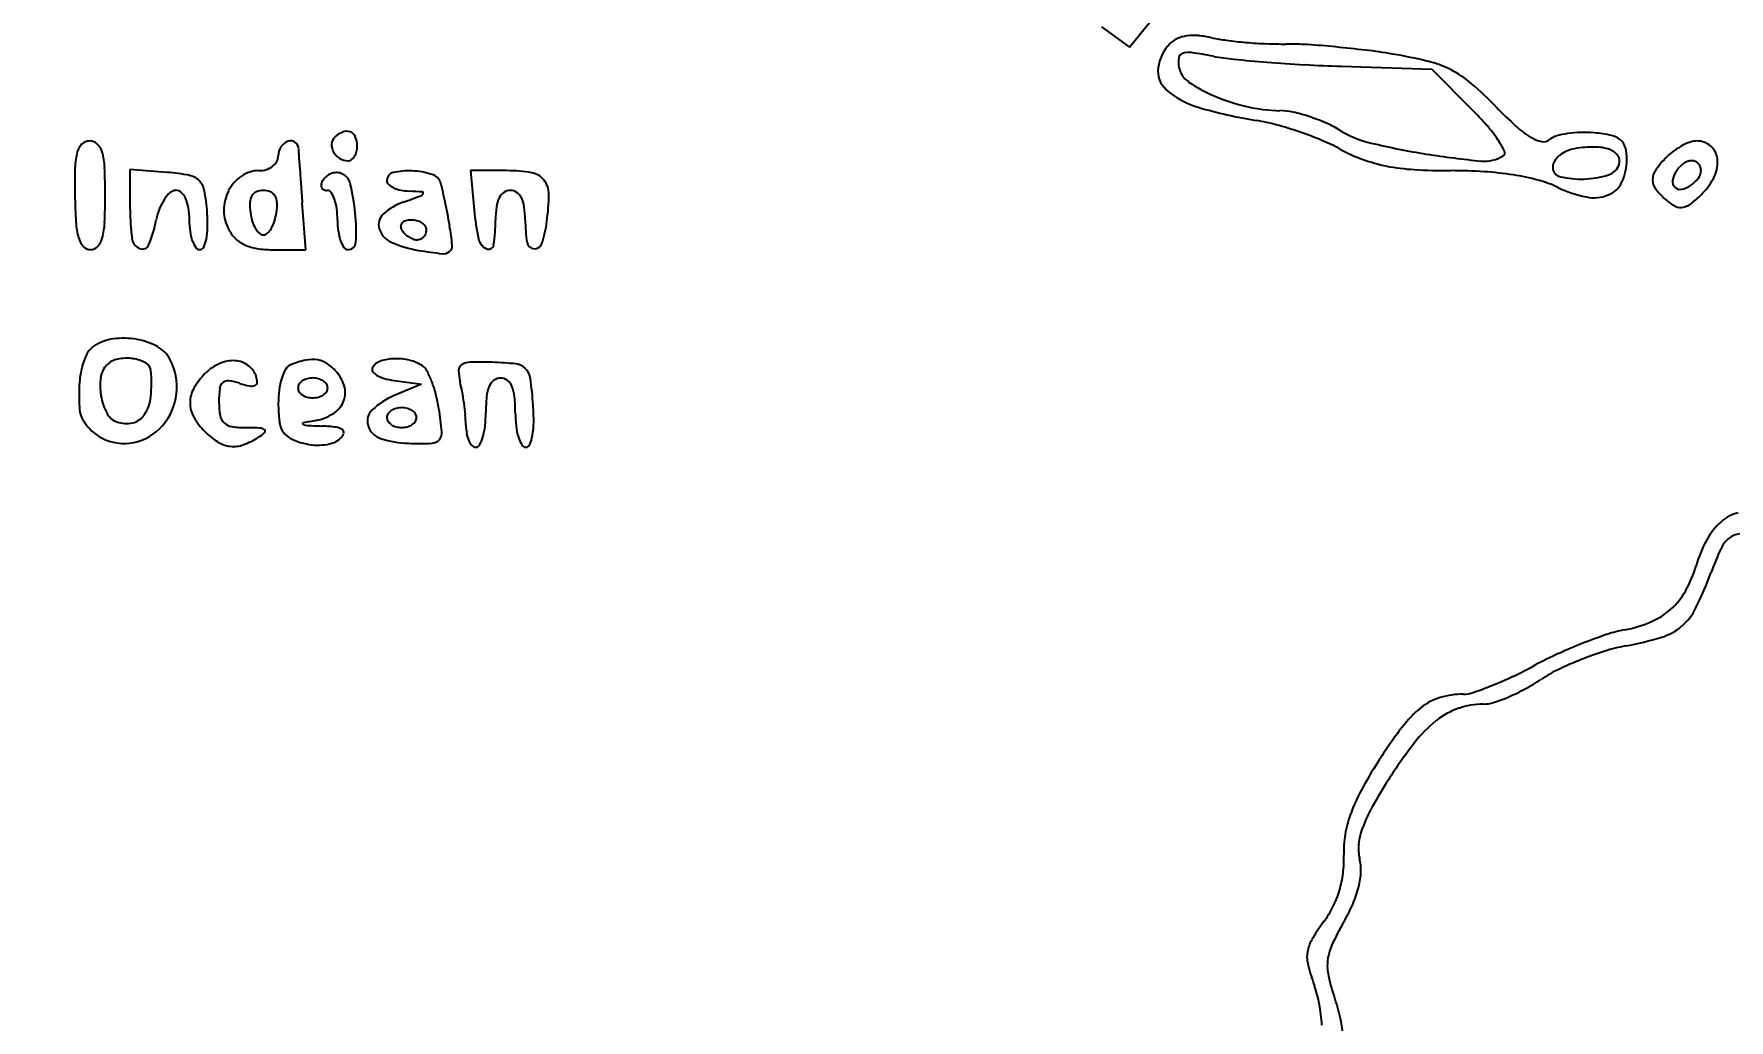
# Model space of a CAD drawing. Header units: millimetres. Extents: x 56222 to 3066687, y -650199 to -121287.
# Drawn here: x 135245.8 to 135257.06, y -182859.39 to -182852.84 of the extents above; entities that cross this region are included whole.
import ezdxf
from ezdxf import colors
from ezdxf.entities.mleader import LeaderData, LeaderLine
from ezdxf.math import Vec2, Vec3

# ---------------------------------------------------------------- set-up
doc = ezdxf.new("R2010")
doc.units = ezdxf.units.MM
doc.header["$MEASUREMENT"] = 0
doc.layers.add('Text', color=7, linetype='Continuous', lineweight=15)
doc.styles.add('style4', font='ARIALN.TTF')

msp = doc.modelspace()

# ---------------------------------------------------------------- linework, layer by layer
for p, q in [((135252.892, -182852.795), (135253.078, -182852.931)), ((135253.078, -182852.931), (135253.211, -182852.767)), ((135254.486, -182853.058), (135255.085, -182853.078)), ((135255.085, -182853.078), (135255.353, -182853.347)), ((135246.686, -182853.763), (135246.44, -182853.743)), ((135246.44, -182853.743), (135246.44, -182854.009)), ((135248.943, -182853.751), (135248.701, -182853.751)), ((135248.701, -182853.751), (135248.726, -182854.013)), ((135247.607, -182854.276), (135247.584, -182853.964)), ((135247.387, -182854.276), (135247.607, -182854.276)), ((135248.376, -182855.169), (135248.191, -182855.247)), ((135248.194, -182855.144), (135248.376, -182855.169))]:
    msp.add_line(p, q)
for centre, radius, start, end in [((135253.548, -182853.105), 0.283, 135.4038, 172.4687), ((135253.451, -182853.01), 0.147, 112.8172, 135.4038), ((135253.493, -182853.111), 0.257, 97.9143, 112.8172), ((135253.507, -182853.213), 0.36, 85.4581, 97.9143), ((135253.486, -182853.484), 0.631, 77.2846, 85.4582), ((135253.85, -182851.867), 1.026, 257.2846, 262.7399), ((135254.124, -182849.724), 3.187, 262.7399, 265.0834), ((135254.146, -182849.463), 3.449, 265.0835, 267.3961), ((135254.1, -182850.482), 2.428, 267.3961, 270.4044), ((135254.131, -182854.949), 2.039, 86.4078, 90.4044), ((135253.876, -182859.017), 6.115, 84.6454, 86.4078), ((135253.833, -182859.47), 6.569, 82.9037, 84.6454), ((135253.579, -182853.029), 0.177, 171.1327, 191.0031), ((135253.44, -182853.007), 0.0365, 107.3238, 171.1326), ((135253.47, -182853.105), 0.139, 81.9895, 107.3237), ((135253.027, -182856.251), 3.316, 79.4536, 81.9894), ((135253.936, -182851.373), 1.646, 259.4535, 264.2324), ((135254.77, -182843.111), 9.95, 264.2324, 265.4956), ((135254.867, -182841.877), 11.188, 265.4955, 266.7753), ((135254.092, -182857.394), 4.478, 80.5824, 82.9037), ((135254.319, -182856.022), 3.087, 76.1322, 80.5824), ((135254.888, -182853.719), 0.715, 62.946, 76.1322), ((135253.429, -182853.09), 0.163, 172.4687, 228.3284), ((135253.554, -182853.034), 0.152, 191.0031, 235.6579), ((135254.849, -182842.21), 10.854, 266.7753, 268.0844), ((135254.906, -182853.684), 0.676, 49.2748, 62.946), ((135253.688, -182852.798), 0.554, 228.3283, 253.8647), ((135254.04, -182852.323), 1.014, 235.658, 246.6883), ((135254.135, -182852.103), 1.253, 246.6882, 257.1356), ((135253.666, -182855.124), 2.576, 44.2192, 49.2749), ((135254.476, -182850.074), 3.39, 253.8646, 260.5533), ((135254.106, -182852.231), 1.122, 257.1356, 268.4879), ((135254.064, -182853.812), 0.46, 77.5362, 88.4879), ((135253.918, -182854.471), 1.135, 71.9581, 77.5363), ((135253.914, -182854.785), 2.034, 40.9336, 45), ((135257.833, -182851.069), 3.239, 224.2192, 227.4949), ((135247.878, -182853.556), 0.0669, 69.5373, 113.3208), ((135247.88, -182853.551), 0.0622, 23.6645, 69.5374), ((135253.706, -182854.705), 1.305, 74.6161, 80.5532), ((135253.369, -182855.929), 2.575, 71.0455, 74.6161), ((135253.897, -182854.538), 1.205, 66.4723, 71.9581), ((135254.063, -182854.156), 0.789, 58.9355, 66.4722), ((135254.859, -182852.835), 0.754, 238.9355, 256.4615), ((135254.718, -182854.088), 0.971, 33.8629, 40.9337), ((135256.073, -182852.99), 0.634, 227.4949, 238.4699), ((135246.199, -182853.656), 0.113, 133.2496, 164.7443), ((135246.172, -182853.628), 0.0737, 90.0074, 133.2496), ((135246.172, -182853.627), 0.0735, 46.5267, 90.0072), ((135246.142, -182853.66), 0.118, 16.0856, 46.5267), ((135247.533, -182853.652), 0.108, 146.5985, 180), ((135247.523, -182853.646), 0.0961, 110.1451, 146.5985), ((135247.507, -182853.603), 0.0501, 55.0314, 110.1451), ((135247.504, -182853.606), 0.0547, 3.3943, 55.0315), ((135250.669, -182853.419), 3.116, 183.3944, 183.9965), ((135247.845, -182853.577), 0.0656, 135, 178.2804), ((135247.878, -182853.578), 0.0993, 178.2803, 210.0421), ((135247.92, -182853.652), 0.172, 113.3209, 135), ((135247.798, -182853.587), 0.151, 0, 23.6644), ((135247.793, -182853.587), 0.156, 346.0714, 0), ((135253.37, -182855.926), 2.572, 67.4738, 71.0455), ((135253.862, -182854.74), 1.288, 61.482, 67.4738), ((135255.789, -182848.972), 4.727, 256.4615, 260.9729), ((135254.992, -182853.904), 0.641, 26.0576, 33.8628), ((135255.859, -182853.338), 0.224, 238.4699, 258.3435), ((135255.826, -182853.497), 0.0625, 258.3436, 309.6902), ((135255.946, -182853.641), 0.125, 106.0861, 129.6902), ((135256.073, -182854.08), 0.582, 98.5632, 106.0861), ((135256.074, -182853.841), 0.239, 99.1923, 113.2997), ((135256.091, -182854.204), 0.707, 91.4173, 98.5632), ((135256.17, -182854.433), 0.839, 90.1505, 99.1923), ((135256.092, -182854.237), 0.74, 84.5171, 91.4173), ((135256.062, -182854.554), 1.059, 78.2296, 84.517), ((135256.168, -182853.887), 0.293, 70.3066, 90.1504), ((135256.248, -182853.658), 0.143, 50.7446, 78.2296), ((135256.28, -182853.619), 0.0926, 14.0482, 50.7447), ((135256.043, -182853.678), 0.337, 360, 14.0482), ((135256.954, -182853.981), 0.446, 117.4016, 125.6043), ((135256.928, -182853.931), 0.391, 108.8148, 117.4017), ((135256.846, -182853.691), 0.137, 90, 108.8148), ((135256.846, -182853.693), 0.139, 49.3698, 90), ((135256.853, -182853.686), 0.129, 6.418, 49.3698), ((135246.509, -182853.741), 0.434, 164.7444, 178.3092), ((135245.831, -182853.75), 0.442, 2.6589, 16.0855), ((135247.322, -182853.637), 0.107, 307.3591, 330.3544), ((135247.349, -182853.652), 0.0759, 330.3545, 360), ((135381.31, -182844.292), 134.076, 183.99645, 184.03655), ((135247.897, -182853.567), 0.121, 210.0422, 238.257), ((135247.888, -182853.582), 0.103, 238.2569, 270), ((135247.888, -182853.645), 0.0404, 270.0001, 305.65), ((135247.867, -182853.616), 0.0759, 305.65, 327.899), ((135247.838, -182853.598), 0.11, 327.899, 346.0715), ((135255.02, -182852.609), 1.138, 241.482, 249.8645), ((135254.974, -182852.734), 1.004, 249.8644, 259.0728), ((135255.988, -182847.722), 5.993, 260.9729, 264.508), ((135255.436, -182853.455), 0.233, 264.5079, 301.7175), ((135255.546, -182853.633), 0.0236, 301.7175, 26.0577), ((135255.963, -182853.727), 0.0747, 148.3234, 180), ((135256.027, -182853.766), 0.15, 129.5479, 148.3233), ((135256.058, -182853.803), 0.198, 113.2998, 129.5479), ((135256.226, -182853.676), 0.108, 286.7689, 341.8549), ((135256.23, -182853.715), 0.11, 34.5561, 70.3065), ((135256.267, -182853.689), 0.0653, 341.8549, 34.5561), ((135256.032, -182853.678), 0.348, 334.7604, 360), ((135257.167, -182854.177), 0.735, 135, 144.0629), ((135256.911, -182853.92), 0.372, 125.6044, 135), ((135256.875, -182853.863), 0.199, 126.5919, 147.0918), ((135256.811, -182853.777), 0.0918, 90, 126.5919), ((135256.811, -182853.746), 0.0612, 67.3759, 90), ((135256.81, -182853.747), 0.0622, 44.9999, 67.3759), ((135256.81, -182853.747), 0.0622, 22.6241, 45.0001), ((135256.765, -182853.696), 0.218, 335.2532, 6.4179), ((135250.231, -182853.85), 4.158, 178.3092, 180.887), ((135242.279, -182853.915), 3.997, 360, 2.6589), ((135246.554, -182855.369), 1.612, 79.9611, 85.2687), ((135246.813, -182853.903), 0.122, 45, 79.9611), ((135246.813, -182853.903), 0.122, 10.0389, 45), ((135247.327, -182854.001), 0.26, 124.4363, 153.1668), ((135247.296, -182853.955), 0.204, 90, 124.4363), ((135247.296, -182853.583), 0.168, 270, 287.1003), ((135247.306, -182853.616), 0.134, 287.1004, 307.3592), ((135357.847, -182845.947), 110.554, 184.03661, 184.09459), ((135247.801, -182853.862), 0.0932, 148.2825, 165.9721), ((135247.801, -182853.862), 0.0927, 127.8111, 148.2826), ((135247.815, -182853.879), 0.115, 110.3982, 127.8112), ((135247.814, -182853.878), 0.114, 92.8971, 110.3981), ((135247.813, -182853.853), 0.089, 71.8342, 92.8973), ((135247.811, -182853.859), 0.0948, 13.478, 71.8341), ((135248.2, -182853.816), 0.0536, 103.3423, 180), ((135248.181, -182853.816), 0.0352, 179.9999, 226.4225), ((135248.293, -182854.208), 0.456, 87.3711, 103.3424), ((135248.289, -182854.283), 0.531, 72.7852, 87.3711), ((135248.421, -182853.858), 0.0862, 16.9965, 72.7852), ((135248.943, -182854.731), 0.98, 80.3122, 90), ((135249.085, -182853.896), 0.133, 38.125, 80.3122), ((135249.071, -182853.907), 0.151, 359.4876, 38.125), ((135255.051, -182852.334), 1.412, 259.0728, 266.6214), ((135255.213, -182849.602), 4.149, 266.6214, 270), ((135255.213, -182857.218), 3.467, 86.3504, 90), ((135255.3, -182855.841), 2.087, 81.0135, 86.3504), ((135255.382, -182855.327), 1.567, 74.8752, 81.0135), ((135255.588, -182854.565), 0.778, 64.5051, 74.8752), ((135255.954, -182853.727), 0.0663, 180, 256.2932), ((135256.072, -182853.244), 0.563, 256.2932, 272.2148), ((135256.069, -182853.153), 0.654, 272.2147, 286.7689), ((135256.192, -182853.753), 0.172, 291.9983, 334.7603), ((135256.665, -182853.813), 0.115, 144.0629, 179.7835), ((135256.65, -182853.813), 0.1, 179.7835, 218.8998), ((135256.846, -182853.845), 0.165, 147.0919, 169.8979), ((135256.733, -182853.825), 0.0503, 169.8978, 225), ((135256.694, -182853.683), 0.199, 302.9082, 323.4081), ((135256.781, -182853.747), 0.0918, 323.4081, 360), ((135256.811, -182853.747), 0.0612, 0, 22.6241), ((135256.611, -182853.625), 0.387, 315, 335.2532), ((135249.661, -182853.859), 3.587, 180.8869, 183.7451), ((135242.565, -182853.915), 3.711, 357.2176, 0), ((135246.943, -182854.12), 0.328, 146.6418, 159.1535), ((135246.852, -182854.06), 0.219, 131.4862, 146.6417), ((135246.744, -182853.939), 0.0565, 90, 131.4862), ((135246.744, -182853.939), 0.0575, 49.3171, 90.0001), ((135246.708, -182853.981), 0.112, 24.6235, 49.3171), ((135246.607, -182854.027), 0.223, 8.0092, 24.6235), ((135245.347, -182854.163), 1.612, 4.7313, 10.0389), ((135247.354, -182854.015), 0.29, 153.1668, 180.1022), ((135247.334, -182853.967), 0.0981, 149.6098, 177.5139), ((135247.304, -182853.95), 0.0634, 112.8752, 149.6098), ((135247.326, -182854.001), 0.119, 90, 112.8753), ((135247.326, -182854.001), 0.119, 67.1247, 90), ((135247.348, -182853.95), 0.0634, 30.3902, 67.1248), ((135247.318, -182853.967), 0.0981, 2.4861, 30.3902), ((135410.218, -182842.198), 163.059, 184.0946, 184.13791), ((135247.747, -182853.848), 0.037, 165.9722, 201.2006), ((135247.738, -182853.852), 0.0279, 201.2005, 243.3279), ((135247.749, -182853.831), 0.0514, 243.3277, 270), ((135247.749, -182853.914), 0.0324, 34.6901, 90), ((135247.623, -182854.002), 0.186, 19.4434, 34.6902), ((135247.497, -182854.046), 0.319, 7.6835, 19.4433), ((135246.536, -182854.164), 1.406, 5.315, 13.4781), ((135248.244, -182853.75), 0.126, 226.4225, 244.3809), ((135248.28, -182853.677), 0.208, 244.3808, 258.2855), ((135248.306, -182853.551), 0.336, 258.2856, 267.9905), ((135245.17, -182845.491), 9.014, 290.0329, 290.8002), ((135248.199, -182856.602), 2.716, 86.1529, 87.9904), ((135248.36, -182853.889), 0.0305, 290.8003, 333.3026), ((135248.38, -182853.899), 0.00752, 333.3025, 86.1529), ((135247.886, -182854.022), 0.646, 12.9101, 16.9965), ((135244.538, -182854.789), 4.08, 11.8634, 12.9103), ((135249.066, -182854.018), 0.194, 153.435, 172.3008), ((135248.978, -182853.974), 0.0956, 124.5942, 153.435), ((135248.966, -182853.957), 0.075, 90, 124.5942), ((135248.966, -182853.957), 0.075, 55.4058, 90), ((135248.955, -182853.974), 0.0956, 26.565, 55.4058), ((135248.866, -182854.018), 0.194, 7.6992, 26.565), ((135247.897, -182853.897), 1.325, 351.6504, 359.4877), ((135256.272, -182853.129), 0.813, 244.505, 258.5435), ((135256.161, -182853.678), 0.253, 258.5434, 291.9983), ((135256.984, -182853.543), 0.529, 218.8998, 230.3099), ((135256.733, -182853.825), 0.0503, 225, 280.1022), ((135256.713, -182853.712), 0.165, 280.1021, 302.9081), ((135256.152, -182853.166), 1.037, 309.2592, 315), ((135247.862, -182854.009), 1.421, 180, 187.7496), ((135247.077, -182854.171), 0.472, 159.1533, 168.6901), ((135246.241, -182854.079), 0.594, 0, 8.0092), ((135245.953, -182854.112), 1.003, 359.1401, 4.7313), ((135247.339, -182854.015), 0.275, 180.1022, 208.1549), ((135247.598, -182853.979), 0.362, 177.5139, 188.0832), ((135247.587, -182853.98), 0.351, 188.0832, 197.5438), ((135247.065, -182853.98), 0.351, 342.4562, 351.9168), ((135247.055, -182853.979), 0.362, 351.9168, 2.4861), ((135247.254, -182854.079), 0.564, 0, 7.6835), ((135246.641, -182854.155), 1.301, 356.8266, 5.3151), ((135248.184, -182854.109), 0.0929, 131.4368, 197.1275), ((135248.403, -182854.357), 0.424, 110.0328, 131.4368), ((135244.048, -182854.892), 4.581, 10.7984, 11.8634), ((135244.118, -182854.879), 4.51, 9.7208, 10.7984), ((135250.397, -182853.854), 1.679, 185.4475, 192.0114), ((135249.515, -182854.079), 0.647, 172.3007, 180), ((135248.417, -182854.079), 0.647, 0, 7.6993), ((135256.825, -182853.736), 0.279, 230.3098, 244.7298), ((135256.738, -182853.919), 0.0771, 244.7299, 282.3129), ((135256.728, -182853.87), 0.127, 282.313, 309.2592), ((135246.574, -182854.061), 0.494, 183.7451, 196.0856), ((135245.788, -182854.071), 0.485, 344.7443, 357.2176), ((135245.671, -182853.89), 0.962, 338.5597, 348.6901), ((135247.397, -182854.079), 0.563, 180, 187.6935), ((135247.155, -182854.112), 0.319, 187.6935, 199.4661), ((135246.522, -182854.121), 0.434, 348.6901, 359.1402), ((135247.3, -182854.036), 0.23, 208.155, 226.6716), ((135247.475, -182854.016), 0.234, 197.5437, 210.3902), ((135247.404, -182854.058), 0.151, 210.3902, 226.2833), ((135247.326, -182854.139), 0.0386, 226.2833, 270), ((135247.326, -182854.139), 0.0386, 270, 313.7167), ((135247.249, -182854.058), 0.151, 313.7167, 329.6098), ((135247.177, -182854.016), 0.234, 329.6098, 342.4563), ((135248.381, -182854.079), 0.563, 180, 187.6935), ((135248.14, -182854.112), 0.319, 187.6935, 199.4661), ((135248.233, -182854.094), 0.144, 197.1274, 246.2495), ((135248.269, -182854.12), 0.0312, 136.7415, 180.026), ((135248.285, -182854.12), 0.0474, 180.0259, 211.7175), ((135248.358, -182854.075), 0.133, 211.7175, 225.637), ((135248.284, -182854.134), 0.0517, 105.1311, 136.7415), ((135248.306, -182854.218), 0.139, 90, 105.1312), ((135248.306, -182854.238), 0.159, 75.7442, 90), ((135248.318, -182854.193), 0.113, 57.3228, 75.7441), ((135248.336, -182854.165), 0.0792, 34.937, 57.3227), ((135248.365, -182854.144), 0.0437, 359.9999, 34.9371), ((135248.34, -182854.144), 0.0691, 338.7482, 360), ((135246.816, -182854.416), 1.772, 5.4972, 9.7208), ((135247.812, -182854.079), 1.056, 350.9973, 360), ((135249.995, -182854.079), 0.93, 180, 189.2457), ((135248.289, -182853.954), 0.93, 342.4042, 351.6504), ((135246.237, -182854.158), 0.143, 196.0855, 222.1415), ((135246.178, -182854.212), 0.0633, 222.1415, 270.0971), ((135246.178, -182854.212), 0.0635, 270.097, 317.8098), ((135246.124, -182854.163), 0.137, 317.8099, 344.7444), ((135246.537, -182854.19), 0.0846, 187.7497, 248.1918), ((135246.523, -182854.225), 0.0465, 248.1918, 338.5596), ((135247.029, -182854.156), 0.185, 199.4662, 214.7328), ((135246.904, -182854.243), 0.0325, 214.7329, 270), ((135246.904, -182854.246), 0.0292, 269.9999, 334.248), ((135246.729, -182854.162), 0.223, 334.2479, 348.69), ((135247.294, -182854.041), 0.223, 226.6716, 245.6699), ((135247.328, -182853.966), 0.305, 245.6699, 261.5024), ((135247.387, -182853.575), 0.701, 261.5024, 270), ((135248.013, -182854.156), 0.185, 199.4662, 214.7328), ((135247.888, -182854.243), 0.0325, 214.7329, 270), ((135247.888, -182854.224), 0.0518, 270, 356.8267), ((135248.477, -182853.541), 0.749, 246.2495, 260.7676), ((135248.382, -182854.05), 0.168, 225.6371, 237.3226), ((135248.374, -182854.063), 0.152, 237.3227, 249.5104), ((135248.347, -182854.134), 0.076, 249.5104, 270), ((135248.347, -182854.152), 0.0577, 270, 294.0736), ((135248.931, -182850.745), 3.582, 260.7675, 263.3176), ((135248.345, -182854.148), 0.0626, 294.0737, 316.7416), ((135248.343, -182854.146), 0.066, 316.7416, 338.7482), ((135248.533, -182854.251), 0.0476, 308.2433, 5.4973), ((135248.847, -182854.184), 0.0946, 192.0113, 245.2723), ((135248.822, -182854.239), 0.0337, 245.2723, 350.9972), ((135249.127, -182854.22), 0.0505, 189.2457, 265.8216), ((135249.127, -182854.22), 0.0505, 265.8216, 342.4043), ((135248.522, -182854.237), 0.0658, 263.3176, 308.2432), ((135246.274, -182855.03), 0.135, 122.6421, 154.0279), ((135246.376, -182855.189), 0.324, 98.0888, 122.6422), ((135246.4, -182855.358), 0.494, 80.2118, 98.0889), ((135246.408, -182855.313), 0.448, 61.4395, 80.2118), ((135246.522, -182855.102), 0.208, 28.1549, 61.4395), ((135246.793, -182855.218), 0.691, 167.1753, 177.6252), ((135246.543, -182855.161), 0.434, 154.0278, 167.1754), ((135246.391, -182855.145), 0.147, 135, 172.0803), ((135246.386, -182855.139), 0.139, 101.1841, 135), ((135246.418, -182855.305), 0.308, 82.5349, 101.1842), ((135246.426, -182855.25), 0.252, 61.7592, 82.5349), ((135246.514, -182855.086), 0.0657, 5.4147, 61.7593), ((135246.362, -182855.188), 0.39, 353.534, 28.1549), ((135247.165, -182855.321), 0.317, 114.0103, 135.0001), ((135247.125, -182855.232), 0.219, 86.3053, 114.0103), ((135247.128, -182855.176), 0.163, 53.2965, 86.3054), ((135247.135, -182855.167), 0.152, 18.4172, 53.2966), ((135247.771, -182855.233), 0.339, 150.9953, 162.2373), ((135247.53, -182855.099), 0.0631, 111.9744, 150.9953), ((135247.736, -182855.61), 0.614, 102.1596, 111.9746), ((135247.651, -182855.213), 0.208, 80.1256, 102.1596), ((135247.658, -182855.174), 0.168, 55.0284, 80.1256), ((135247.568, -182855.302), 0.325, 39.6901, 55.0284), ((135248.071, -182855.071), 0.0235, 148.2827, 213.2633), ((135248.135, -182855.11), 0.0987, 108.3081, 148.2825), ((135248.206, -182855.326), 0.326, 91.8886, 108.308), ((135248.208, -182855.388), 0.388, 76.6888, 91.8886), ((135248.238, -182855.263), 0.259, 56.1493, 76.6888), ((135248.331, -182855.124), 0.0917, 27.6146, 56.1494), ((135248.666, -182855.077), 0.044, 121.5003, 181.0784), ((135248.703, -182855.139), 0.116, 91.3963, 121.5005), ((135248.768, -182857.804), 2.782, 88.3893, 91.3962), ((135248.794, -182856.891), 1.868, 83.534, 88.3892), ((135248.993, -182855.137), 0.103, 43.5112, 83.5341), ((135248.98, -182855.149), 0.12, 7.7813, 43.5113), ((135246.636, -182855.179), 0.394, 172.0804, 189.8558), ((135245.703, -182855.162), 0.88, 354.1058, 5.4146), ((135247.271, -182855.428), 0.468, 135, 150.294), ((135247.098, -182855.206), 0.0628, 131.8161, 173.4457), ((135247.089, -182855.195), 0.0486, 82.0813, 131.8161), ((135247.034, -182855.593), 0.451, 72.3912, 82.0812), ((135247.364, -182854.552), 0.642, 252.3912, 258.4043), ((135247.247, -182855.121), 0.0608, 258.4042, 292.2667), ((135247.262, -182855.156), 0.023, 292.2667, 357.3002), ((135247.179, -182855.152), 0.105, 357.3001, 18.4171), ((135247.898, -182855.274), 0.472, 162.2372, 172.1354), ((135247.601, -182855.194), 0.0451, 146.2816, 179.9999), ((135247.627, -182855.212), 0.077, 123.6901, 146.2815), ((135247.644, -182855.237), 0.107, 104.8424, 123.6902), ((135247.654, -182855.275), 0.147, 89.9999, 104.8423), ((135247.654, -182855.275), 0.147, 75.1577, 90.0001), ((135247.664, -182855.237), 0.107, 56.3098, 75.1576), ((135247.681, -182855.212), 0.077, 33.7185, 56.3099), ((135247.708, -182855.194), 0.0451, 0.0001, 33.7184), ((135247.635, -182855.246), 0.237, 13.072, 39.6902), ((135248.119, -182855.039), 0.0812, 213.2632, 239.1809), ((135248.183, -182854.932), 0.206, 239.1809, 254.3889), ((135248.261, -182854.652), 0.497, 254.3889, 262.2791), ((135247.826, -182855.388), 0.662, 20.9759, 27.6146), ((135247.685, -182855.442), 0.813, 14.5258, 20.9758), ((135248.938, -182855.072), 0.316, 181.0784, 195.0256), ((135247.867, -182855.36), 0.792, 10.3094, 15.0255), ((135248.917, -182855.222), 0.0993, 127.3198, 156.8014), ((135248.901, -182855.201), 0.0724, 90, 127.3198), ((135248.901, -182855.201), 0.0724, 52.6802, 90), ((135248.885, -182855.222), 0.0993, 23.1986, 52.6802), ((135246.329, -182855.511), 2.796, 4.1383, 7.7813), ((135247.485, -182855.247), 1.383, 177.6251, 183.8418), ((135246.624, -182855.181), 0.382, 189.8558, 207.9008), ((135246.317, -182855.226), 0.263, 326.3043, 354.1057), ((135246.36, -182855.188), 0.392, 319.0362, 353.5339), ((135247.036, -182855.293), 0.197, 150.2941, 179.5155), ((135247.032, -182855.293), 0.193, 179.5155, 209.1076), ((135247.816, -182855.288), 0.785, 173.4458, 180), ((135247.536, -182855.288), 0.505, 180, 190.0576), ((135248.066, -182855.297), 0.641, 172.1354, 179.9999), ((135247.601, -182855.194), 0.0451, 180.0001, 213.7184), ((135247.627, -182855.177), 0.077, 213.7185, 236.3099), ((135247.644, -182855.152), 0.107, 236.3098, 255.1576), ((135247.654, -182855.113), 0.147, 255.1577, 270.0001), ((135247.654, -182855.113), 0.147, 269.9999, 284.8423), ((135247.664, -182855.152), 0.107, 284.8424, 303.6902), ((135247.681, -182855.177), 0.077, 303.6901, 326.2815), ((135247.708, -182855.194), 0.0451, 326.2816, 359.9999), ((135247.696, -182855.216), 0.176, 301.6336, 335.5865), ((135247.72, -182855.227), 0.15, 335.5865, 13.0719), ((135248.378, -182855.688), 0.479, 112.9594, 133.342), ((135247.514, -182855.486), 0.989, 8.9574, 14.5257), ((135247.032, -182855.512), 1.641, 7.5739, 10.3093), ((135249.836, -182855.358), 1.033, 174.1546, 180), ((135249.045, -182855.277), 0.239, 156.8014, 174.1547), ((135248.756, -182855.277), 0.239, 5.8453, 23.1986), ((135247.966, -182855.358), 1.033, 360, 5.8454), ((135246.234, -182855.331), 0.129, 183.8418, 206.2316), ((135246.388, -182855.255), 0.301, 206.2315, 218.1585), ((135246.398, -182855.301), 0.127, 207.9008, 249.0063), ((135246.428, -182855.3), 0.13, 283.1037, 326.3043), ((135247.25, -182855.172), 0.442, 209.1076, 225), ((135247.125, -182855.361), 0.0877, 190.0576, 226.7969), ((135248.431, -182855.297), 1.006, 180, 186.794), ((135247.611, -182855.078), 0.338, 280.8121, 301.6336), ((135248.119, -182855.414), 0.102, 133.342, 197.3658), ((135248.191, -182855.391), 0.0451, 146.2816, 179.9999), ((135248.191, -182855.391), 0.0451, 180.0001, 213.7184), ((135248.218, -182855.409), 0.077, 123.6901, 146.2815), ((135248.234, -182855.434), 0.107, 104.8424, 123.6902), ((135248.245, -182855.472), 0.147, 89.9999, 104.8423), ((135248.245, -182855.472), 0.147, 75.1577, 90.0001), ((135248.255, -182855.434), 0.107, 56.3098, 75.1576), ((135248.272, -182855.409), 0.077, 33.7185, 56.3099), ((135248.298, -182855.391), 0.0451, 0.0001, 33.7184), ((135248.298, -182855.391), 0.0451, 326.2816, 359.9999), ((135245.97, -182855.73), 2.553, 5.4831, 8.9575), ((135247.02, -182855.513), 1.653, 4.8424, 7.5739), ((135247.821, -182855.445), 0.849, 0.3476, 4.8425), ((135247.987, -182855.358), 0.816, 353.8076, 0), ((135249.77, -182855.358), 0.771, 180, 186.5549), ((135247.755, -182855.408), 1.366, 359.4132, 4.1383), ((135246.423, -182855.227), 0.346, 218.1584, 229.3842), ((135246.394, -182855.261), 0.301, 229.3842, 241.845), ((135246.417, -182855.253), 0.178, 249.0064, 283.1037), ((135246.393, -182855.216), 0.348, 281.9165, 319.0361), ((135247.277, -182855.145), 0.48, 225, 238.233), ((135247.131, -182855.355), 0.0966, 226.797, 261.2089), ((135247.215, -182854.813), 0.645, 261.2089, 269.6809), ((135247.2, -182857.53), 2.072, 87.1381, 89.681), ((135247.129, -182855.268), 0.303, 302.8726, 312.7456), ((135247.301, -182855.514), 0.0537, 51.7706, 87.138), ((135247.326, -182855.481), 0.0122, 312.7457, 51.7708), ((135247.597, -182855.396), 0.167, 186.794, 212.4723), ((135247.561, -182855.419), 0.123, 212.4723, 243.7414), ((135247.591, -182855.431), 0.00477, 101.923, 227.8842), ((135247.606, -182855.415), 0.0273, 227.8842, 266.8116), ((135248.509, -182859.776), 4.445, 100.8121, 101.923), ((135248.259, -182843.692), 11.768, 266.8117, 267.3569), ((135247.656, -182856.763), 1.317, 83.329, 87.357), ((135247.798, -182855.547), 0.0925, 55.2892, 83.329), ((135247.768, -182855.462), 0.0971, 315, 339.6098), ((135247.839, -182855.488), 0.0211, 339.6098, 55.2891), ((135248.146, -182855.405), 0.131, 197.3659, 251.6727), ((135248.218, -182855.373), 0.077, 213.7185, 236.3099), ((135248.234, -182855.349), 0.107, 236.3098, 255.1576), ((135248.245, -182855.31), 0.147, 255.1577, 270.0001), ((135248.245, -182855.31), 0.147, 269.9999, 284.8423), ((135248.255, -182855.349), 0.107, 284.8424, 303.6902), ((135248.272, -182855.373), 0.077, 303.6901, 326.2815), ((135248.442, -182855.492), 0.0692, 318.631, 5.4831), ((135249.005, -182855.438), 0.334, 180.3478, 190.0806), ((135248.875, -182855.461), 0.203, 190.0806, 204.2521), ((135248.356, -182855.398), 0.445, 344.0546, 353.8078), ((135249.425, -182855.398), 0.424, 186.5549, 196.8117), ((135248.839, -182855.462), 0.278, 337.1419, 349.992), ((135248.579, -182855.416), 0.542, 349.992, 359.4132), ((135246.4, -182855.249), 0.314, 241.845, 281.9166), ((135247.127, -182855.386), 0.197, 238.233, 263.991), ((135247.128, -182855.386), 0.197, 263.991, 289.7082), ((135247.031, -182855.116), 0.483, 289.7082, 302.8726), ((135247.7, -182855.136), 0.439, 243.7413, 255.9107), ((135247.69, -182855.176), 0.398, 255.9107, 266.2975), ((135247.688, -182855.21), 0.364, 266.2976, 277.4061), ((135247.697, -182855.283), 0.291, 277.406, 289.6835), ((135247.758, -182855.453), 0.11, 289.6836, 315), ((135248.307, -182854.919), 0.643, 251.6727, 268.3632), ((135248.362, -182853.001), 2.562, 268.3632, 271.8291), ((135248.442, -182855.492), 0.0693, 271.8292, 318.6309), ((135248.8, -182855.495), 0.121, 204.2521, 222.7922), ((135248.737, -182855.554), 0.0343, 222.7921, 270.0001), ((135248.737, -182855.559), 0.0286, 270, 332.0765), ((135248.524, -182855.446), 0.27, 332.0764, 344.0545), ((135249.262, -182855.447), 0.253, 196.8118, 209.6409), ((135249.069, -182855.557), 0.0307, 209.6408, 270), ((135249.069, -182855.559), 0.0291, 269.9999, 337.1418), ((135257.189, -182856.293), 0.279, 104.6796, 131.1997), ((135257.284, -182856.402), 0.423, 131.1997, 151.9678), ((135257.18, -182856.34), 0.192, 129.3346, 155.5799), ((135257.137, -182856.287), 0.123, 93.6597, 129.3345), ((135257.723, -182856.635), 0.921, 151.9677, 163.5838), ((135259.337, -182857.319), 2.561, 155.5798, 159.5214), ((135256.062, -182856.146), 0.811, 330.8653, 343.5838), ((135254.6, -182855.55), 2.496, 333.7169, 339.5213), ((135256.356, -182856.31), 0.475, 311.8705, 330.8653), ((135256.21, -182855.972), 0.843, 280.6252, 293.0037), ((135256.352, -182856.306), 0.48, 293.0036, 311.8705), ((135256.495, -182856.486), 0.383, 310.5337, 333.7168), ((135257.27, -182859.856), 3.193, 108.6322, 111.6318), ((135256.523, -182857.639), 0.853, 100.6252, 108.6322), ((135255.957, -182854.688), 2.258, 280.582, 286.8119), ((135256.503, -182856.496), 0.37, 286.8119, 310.5337), ((135257.103, -182859.534), 2.832, 114.5866, 118.0857), ((135257.401, -182860.186), 3.548, 111.6318, 114.5865), ((135256.891, -182859.056), 2.213, 107.28, 111.5755), ((135256.596, -182858.11), 1.223, 100.582, 107.2801), ((135254.204, -182854.102), 3.326, 295.2662, 298.0857), ((135256.372, -182857.979), 1.018, 115.892, 123.4953), ((135256.875, -182859.016), 2.17, 111.5755, 115.8919), ((135254.575, -182854.922), 2.425, 288.8703, 291.9469), ((135254.482, -182854.69), 2.675, 291.9469, 295.2662), ((135255.069, -182856.009), 1.344, 293.0567, 298.2624), ((135255.073, -182856.018), 1.334, 298.2624, 303.4954), ((135255.45, -182857.865), 0.7, 128.5069, 143.2833), ((135255.247, -182857.61), 0.375, 106.6813, 128.5069), ((135255.294, -182857.765), 0.537, 89.9999, 106.6813), ((135255.426, -182857.788), 0.494, 90, 109.4407), ((135255.294, -182857.024), 0.204, 270, 288.8703), ((135255.426, -182857.067), 0.227, 270, 287.7237), ((135255.146, -182856.19), 1.148, 287.7236, 293.0567), ((135255.662, -182858.09), 0.878, 128.5671, 142.3117), ((135255.43, -182857.798), 0.505, 109.4406, 128.567), ((135258.081, -182859.828), 3.984, 143.2833, 147.3653), ((135257.616, -182859.6), 3.347, 142.3117, 147.3932), ((135257.419, -182859.403), 3.197, 147.3652, 151.3026), ((135255.606, -182858.411), 1.129, 151.3026, 159.8595), ((135257.746, -182859.683), 3.501, 147.3932, 150.8383), ((135255.514, -182858.437), 0.945, 150.8382, 159.9668), ((135255.26, -182858.284), 0.761, 159.8595, 170.5811), ((135255.184, -182858.271), 0.684, 170.5811, 182.2024), ((135255.095, -182858.284), 0.5, 159.9669, 173.0393), ((135253.737, -182858.327), 0.764, 353.1271, 2.2024), ((135254.862, -182858.256), 0.264, 173.0393, 194.0893), ((135254.32, -182858.392), 0.294, 357.0943, 14.0893), ((135253.825, -182858.337), 0.675, 343.1703, 353.127), ((135254.09, -182858.38), 0.525, 346.0821, 357.0943), ((135253.837, -182858.341), 0.663, 333.1183, 343.1703), ((135253.9, -182858.333), 0.721, 336.7377, 346.082), ((135253.799, -182858.322), 0.705, 323.5233, 333.1184), ((135253.385, -182858.112), 1.281, 330.6627, 336.7376), ((135255.479, -182859.564), 1.385, 143.5233, 149.374), ((135256.416, -182859.815), 2.197, 150.6626, 155.2063), ((135254.481, -182858.973), 0.224, 149.374, 171.8639), ((135254.726, -182859.034), 0.335, 155.2063, 173.4396), ((135254.483, -182858.973), 0.227, 171.8639, 194.174), ((135254.698, -182859.031), 0.307, 173.4396, 192.7745), ((135255.654, -182858.678), 1.434, 194.174, 199.8802), ((135256.038, -182858.728), 1.681, 192.7745, 198.2644), ((135253.594, -182859.422), 0.756, 10.3881, 19.8803), ((135253.115, -182859.51), 1.243, 3.8487, 10.3881), ((135253.098, -182859.698), 1.416, 12.5594, 18.2644), ((135253.908, -182859.517), 0.586, 1.5269, 12.5595)]:
    msp.add_arc(centre, radius, start, end)

# ---------------------------------------------------------------- leaders
at = {"layer": 'Text', "color": 1, "lineweight": 0, "ltscale": 20}
ml = msp.add_multileader_mtext('Standard', dxfattribs=at)
ml.set_content('frame_\\Pply+veneer\\Pfinish', color=1, style='style4')
ml.set_leader_properties()
ml.build(insert=Vec2(0, 0))
ml.multileader.update_dxf_attribs({"dogleg_length": 2.025, "arrow_head_size": 2})
ctx = ml.context
ctx.base_point, ctx.char_height, ctx.arrow_head_size, ctx.landing_gap_size, ctx.plane_origin = Vec3(135313.369, -182845.351), 3, 2, 0.4, Vec3(135249.009, -182843.351)
notes = []
notes.append((ctx, [(0, (1, 1, 0), (135311.344, -182845.351), (1, 0), 2.025, [(0, [(135187.019, -182845.54)], 0, [])])]))
ctx.mtext.insert = Vec3(135313.769, -182843.826)
for ctx, leaders in notes:
    for number, flags, end, landing, length, lines in leaders:
        leader = LeaderData()
        leader.index, (leader.has_last_leader_line, leader.has_dogleg_vector, leader.attachment_direction) = number, flags
        leader.last_leader_point, leader.dogleg_vector, leader.dogleg_length = Vec3(end), Vec3(landing), length
        for number, points, colour, breaks in lines:
            line = LeaderLine()
            line.index, line.vertices, line.color, line.breaks = number, Vec3.list(points), colors.encode_raw_color(colour), breaks
            leader.lines.append(line)
        ctx.leaders.append(leader)

doc.saveas('drawing.dxf')
